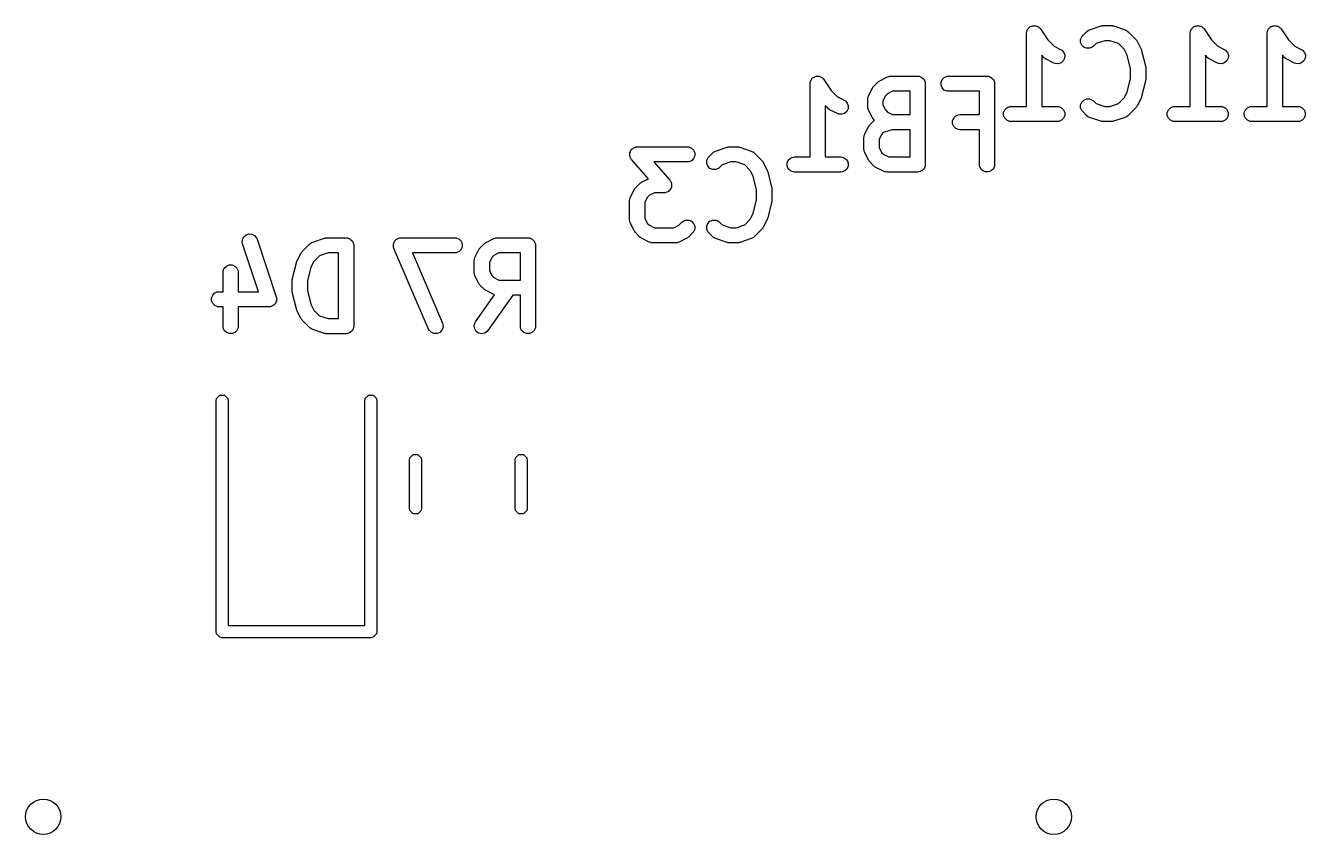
# Model space of a CAD drawing. Extents: x 5.35 to 6.5, y -4.55 to -3.35.
# Drawn here: x 5.4299 to 5.9285, y -4.5469 to -4.2318 of the extents above; entities that cross this region are included whole.
import ezdxf

# ---------------------------------------------------------------- set-up
doc = ezdxf.new("R2010")
doc.units = 0
doc.header["$MEASUREMENT"] = 0
doc.layers.add('BLACK', color=7, linetype='CONTINUOUS')

msp = doc.modelspace()

# ---------------------------------------------------------------- linework, layer by layer
at = {"layer": 'BLACK', "linetype": 'CONTINUOUS'}
for p, q in [((5.82027, -4.23336), (5.82038, -4.2331)), ((5.82038, -4.2331), (5.82059, -4.23289)), ((5.82059, -4.23289), (5.82075, -4.23265)), ((5.82075, -4.23265), (5.82099, -4.23249)), ((5.82099, -4.23249), (5.82119, -4.23228)), ((5.82119, -4.23228), (5.82146, -4.23217)), ((5.82146, -4.23217), (5.82171, -4.23201)), ((5.82171, -4.23201), (5.82199, -4.23195)), ((5.82199, -4.23195), (5.82226, -4.23184)), ((5.82226, -4.23184), (5.82255, -4.23184)), ((5.82255, -4.23184), (5.82284, -4.23178)), ((5.82284, -4.23178), (5.82312, -4.23184)), ((5.82312, -4.23184), (5.82341, -4.23184)), ((5.82341, -4.23184), (5.82368, -4.23195)), ((5.82368, -4.23195), (5.82397, -4.23201)), ((5.82397, -4.23201), (5.82421, -4.23217)), ((5.82421, -4.23217), (5.82448, -4.23228)), ((5.82448, -4.23228), (5.82468, -4.23249)), ((5.82468, -4.23249), (5.82492, -4.23265)), ((5.82492, -4.23265), (5.82529, -4.23309)), ((5.82529, -4.23309), (5.82529, -4.2331)), ((5.82529, -4.2331), (5.82529, -4.2331)), ((5.82529, -4.2331), (5.82529, -4.2331)), ((5.82529, -4.2331), (5.82813, -4.23735)), ((5.8444, -4.23343), (5.8489, -4.23193)), ((5.8489, -4.23193), (5.84918, -4.23187)), ((5.84918, -4.23187), (5.84926, -4.23184)), ((5.84926, -4.23184), (5.84936, -4.23183)), ((5.84936, -4.23183), (5.84946, -4.23181)), ((5.84946, -4.23181), (5.84954, -4.23181)), ((5.84954, -4.23181), (5.84983, -4.23178)), ((5.84983, -4.23178), (5.85283, -4.23178)), ((5.85283, -4.23178), (5.85312, -4.23181)), ((5.85312, -4.23181), (5.8532, -4.23181)), ((5.8532, -4.23181), (5.8533, -4.23183)), ((5.8533, -4.23183), (5.85341, -4.23184)), ((5.85341, -4.23184), (5.85348, -4.23187)), ((5.85348, -4.23187), (5.85376, -4.23193)), ((5.85376, -4.23193), (5.85826, -4.23343)), ((5.88401, -4.23336), (5.88412, -4.2331)), ((5.88412, -4.2331), (5.88433, -4.23289)), ((5.88433, -4.23289), (5.88449, -4.23265)), ((5.88449, -4.23265), (5.88473, -4.23249)), ((5.88473, -4.23249), (5.88494, -4.23228)), ((5.88494, -4.23228), (5.88521, -4.23217)), ((5.88521, -4.23217), (5.88545, -4.23201)), ((5.88545, -4.23201), (5.88573, -4.23195)), ((5.88573, -4.23195), (5.886, -4.23184)), ((5.886, -4.23184), (5.88629, -4.23184)), ((5.88629, -4.23184), (5.88658, -4.23178)), ((5.88658, -4.23178), (5.88686, -4.23184)), ((5.88686, -4.23184), (5.88715, -4.23184)), ((5.88715, -4.23184), (5.88742, -4.23195)), ((5.88742, -4.23195), (5.88771, -4.23201)), ((5.88771, -4.23201), (5.88795, -4.23217)), ((5.88795, -4.23217), (5.88822, -4.23228)), ((5.88822, -4.23228), (5.88842, -4.23249)), ((5.88842, -4.23249), (5.88867, -4.23265)), ((5.88867, -4.23265), (5.88903, -4.23309)), ((5.88903, -4.23309), (5.88903, -4.2331)), ((5.88903, -4.2331), (5.88903, -4.2331)), ((5.88903, -4.2331), (5.88903, -4.2331)), ((5.88903, -4.2331), (5.89187, -4.23735)), ((5.91401, -4.23336), (5.91412, -4.2331)), ((5.91412, -4.2331), (5.91432, -4.23289)), ((5.91432, -4.23289), (5.91449, -4.23265)), ((5.91449, -4.23265), (5.91473, -4.23249)), ((5.91473, -4.23249), (5.91493, -4.23228)), ((5.91493, -4.23228), (5.9152, -4.23217)), ((5.9152, -4.23217), (5.91545, -4.23201)), ((5.91545, -4.23201), (5.91573, -4.23195)), ((5.91573, -4.23195), (5.916, -4.23184)), ((5.916, -4.23184), (5.91629, -4.23184)), ((5.91629, -4.23184), (5.91658, -4.23178)), ((5.91658, -4.23178), (5.91686, -4.23184)), ((5.91686, -4.23184), (5.91715, -4.23184)), ((5.91715, -4.23184), (5.91742, -4.23195)), ((5.91742, -4.23195), (5.91771, -4.23201)), ((5.91771, -4.23201), (5.91795, -4.23217)), ((5.91795, -4.23217), (5.91821, -4.23228)), ((5.91821, -4.23228), (5.91842, -4.23249)), ((5.91842, -4.23249), (5.91866, -4.23265)), ((5.91866, -4.23265), (5.91903, -4.23309)), ((5.91903, -4.23309), (5.91903, -4.2331)), ((5.91903, -4.2331), (5.91903, -4.2331)), ((5.91903, -4.2331), (5.91903, -4.2331)), ((5.91903, -4.2331), (5.92187, -4.23735)), ((5.81988, -4.23473), (5.81994, -4.23416)), ((5.81988, -4.23474), (5.81988, -4.23473)), ((5.81988, -4.23473), (5.81988, -4.23473)), ((5.81988, -4.23473), (5.81988, -4.23473)), ((5.81988, -4.26328), (5.81988, -4.23474)), ((5.81994, -4.23416), (5.82005, -4.23389)), ((5.82005, -4.23389), (5.82011, -4.2336)), ((5.82011, -4.2336), (5.82027, -4.23336)), ((5.82813, -4.23735), (5.83058, -4.23981)), ((5.84094, -4.23716), (5.84138, -4.2361)), ((5.84094, -4.23831), (5.84094, -4.23716)), ((5.84138, -4.2361), (5.84174, -4.23565)), ((5.84174, -4.23565), (5.84324, -4.23415)), ((5.84324, -4.23415), (5.84369, -4.23378)), ((5.84369, -4.23378), (5.84379, -4.23374)), ((5.84379, -4.23374), (5.84387, -4.23367)), ((5.84387, -4.23367), (5.8444, -4.23343)), ((5.85031, -4.23769), (5.84693, -4.23882)), ((5.85235, -4.23769), (5.85031, -4.23769)), ((5.85574, -4.23882), (5.85235, -4.23769)), ((5.85826, -4.23343), (5.85879, -4.23367)), ((5.85879, -4.23367), (5.85887, -4.23374)), ((5.85887, -4.23374), (5.85897, -4.23378)), ((5.85897, -4.23378), (5.85942, -4.23415)), ((5.85942, -4.23415), (5.86242, -4.23715)), ((5.86242, -4.23715), (5.8626, -4.23737)), ((5.8626, -4.23737), (5.86266, -4.23743)), ((5.86266, -4.23743), (5.86272, -4.23751)), ((5.86272, -4.23751), (5.86279, -4.23759)), ((5.86279, -4.23759), (5.86281, -4.23767)), ((5.86281, -4.23767), (5.86297, -4.23791)), ((5.86297, -4.23791), (5.86447, -4.24091)), ((5.88362, -4.23473), (5.88368, -4.23416)), ((5.88362, -4.23474), (5.88362, -4.23473)), ((5.88362, -4.23473), (5.88362, -4.23473)), ((5.88362, -4.23473), (5.88362, -4.23473)), ((5.88362, -4.26328), (5.88362, -4.23474)), ((5.88368, -4.23416), (5.88379, -4.23389)), ((5.88379, -4.23389), (5.88385, -4.2336)), ((5.88385, -4.2336), (5.88401, -4.23336)), ((5.89187, -4.23735), (5.89433, -4.23981)), ((5.91362, -4.23473), (5.91368, -4.23416)), ((5.91362, -4.23474), (5.91362, -4.23473)), ((5.91362, -4.23473), (5.91362, -4.23473)), ((5.91362, -4.23473), (5.91362, -4.23473)), ((5.91362, -4.26328), (5.91362, -4.23474)), ((5.91368, -4.23416), (5.91379, -4.23389)), ((5.91379, -4.23389), (5.91385, -4.2336)), ((5.91385, -4.2336), (5.91401, -4.23336)), ((5.92187, -4.23735), (5.92432, -4.23981)), ((5.83058, -4.23981), (5.83315, -4.24109)), ((5.83315, -4.24109), (5.83364, -4.2414)), ((5.83364, -4.2414), (5.8344, -4.24227)), ((5.8344, -4.24227), (5.83476, -4.24337)), ((5.84138, -4.23938), (5.84094, -4.23831)), ((5.84219, -4.24019), (5.84138, -4.23938)), ((5.84326, -4.24063), (5.84219, -4.24019)), ((5.84441, -4.24063), (5.84326, -4.24063)), ((5.84547, -4.24019), (5.84441, -4.24063)), ((5.84592, -4.23982), (5.84547, -4.24019)), ((5.84693, -4.23882), (5.84592, -4.23982)), ((5.8579, -4.24098), (5.85574, -4.23882)), ((5.85904, -4.24327), (5.8579, -4.24098)), ((5.86447, -4.24091), (5.86449, -4.24096)), ((5.86449, -4.24096), (5.8645, -4.24097)), ((5.8645, -4.24097), (5.86459, -4.24122)), ((5.86459, -4.24122), (5.86468, -4.24146)), ((5.86468, -4.24146), (5.86468, -4.24148)), ((5.86468, -4.24148), (5.86469, -4.24152)), ((5.86469, -4.24152), (5.86619, -4.24752)), ((5.89433, -4.23981), (5.8969, -4.24109)), ((5.8969, -4.24109), (5.89739, -4.2414)), ((5.89739, -4.2414), (5.89814, -4.24227)), ((5.89814, -4.24227), (5.89851, -4.24337)), ((5.92432, -4.23981), (5.92689, -4.24109)), ((5.92689, -4.24109), (5.92738, -4.2414)), ((5.92738, -4.2414), (5.92814, -4.24227)), ((5.92814, -4.24227), (5.9285, -4.24337)), ((5.82675, -4.24432), (5.82579, -4.24336)), ((5.82579, -4.24336), (5.82579, -4.26328)), ((5.82697, -4.24451), (5.82675, -4.24432)), ((5.82702, -4.24457), (5.82697, -4.24451)), ((5.82711, -4.24462), (5.82702, -4.24457)), ((5.82719, -4.24469), (5.82711, -4.24462)), ((5.82727, -4.24472), (5.82719, -4.24469)), ((5.82751, -4.24488), (5.82727, -4.24472)), ((5.83051, -4.24638), (5.82751, -4.24488)), ((5.83105, -4.24658), (5.83051, -4.24638)), ((5.8322, -4.24666), (5.83105, -4.24658)), ((5.8333, -4.2463), (5.8322, -4.24666)), ((5.83417, -4.24555), (5.8333, -4.2463)), ((5.83468, -4.24451), (5.83417, -4.24555)), ((5.83476, -4.24337), (5.83468, -4.24451)), ((5.86038, -4.2486), (5.85904, -4.24327)), ((5.86619, -4.24752), (5.86621, -4.24762)), ((5.86621, -4.24762), (5.86623, -4.24766)), ((5.86623, -4.24766), (5.86625, -4.24788)), ((5.86625, -4.24788), (5.86628, -4.24809)), ((5.86628, -4.24809), (5.86627, -4.24813)), ((5.86627, -4.24813), (5.86628, -4.24823)), ((5.86628, -4.24823), (5.86628, -4.25273)), ((5.89049, -4.24432), (5.88953, -4.24336)), ((5.88953, -4.24336), (5.88953, -4.26328)), ((5.89071, -4.24451), (5.89049, -4.24432)), ((5.89077, -4.24457), (5.89071, -4.24451)), ((5.89085, -4.24462), (5.89077, -4.24457)), ((5.89094, -4.24469), (5.89085, -4.24462)), ((5.89101, -4.24472), (5.89094, -4.24469)), ((5.89126, -4.24488), (5.89101, -4.24472)), ((5.89426, -4.24638), (5.89126, -4.24488)), ((5.8948, -4.24658), (5.89426, -4.24638)), ((5.89594, -4.24666), (5.8948, -4.24658)), ((5.89704, -4.2463), (5.89594, -4.24666)), ((5.89791, -4.24555), (5.89704, -4.2463)), ((5.89842, -4.24451), (5.89791, -4.24555)), ((5.89851, -4.24337), (5.89842, -4.24451)), ((5.92048, -4.24432), (5.91953, -4.24336)), ((5.91953, -4.24336), (5.91953, -4.26328)), ((5.92071, -4.24451), (5.92048, -4.24432)), ((5.92076, -4.24457), (5.92071, -4.24451)), ((5.92085, -4.24462), (5.92076, -4.24457)), ((5.92093, -4.24469), (5.92085, -4.24462)), ((5.921, -4.24472), (5.92093, -4.24469)), ((5.92125, -4.24488), (5.921, -4.24472)), ((5.92425, -4.24638), (5.92125, -4.24488)), ((5.92479, -4.24658), (5.92425, -4.24638)), ((5.92594, -4.24666), (5.92479, -4.24658)), ((5.92703, -4.2463), (5.92594, -4.24666)), ((5.9279, -4.24555), (5.92703, -4.2463)), ((5.92842, -4.24451), (5.9279, -4.24555)), ((5.9285, -4.24337), (5.92842, -4.24451)), ((5.73574, -4.25329), (5.7359, -4.25305)), ((5.7359, -4.25305), (5.73602, -4.25278)), ((5.73602, -4.25278), (5.73622, -4.25257)), ((5.73622, -4.25257), (5.73638, -4.25233)), ((5.73638, -4.25233), (5.73663, -4.25217)), ((5.73663, -4.25217), (5.73683, -4.25197)), ((5.73683, -4.25197), (5.7371, -4.25185)), ((5.7371, -4.25185), (5.73734, -4.25169)), ((5.73734, -4.25169), (5.73763, -4.25164)), ((5.73763, -4.25164), (5.73789, -4.25153)), ((5.73789, -4.25153), (5.73819, -4.25153)), ((5.73819, -4.25153), (5.73847, -4.25147)), ((5.73847, -4.25147), (5.73876, -4.25153)), ((5.73876, -4.25153), (5.73905, -4.25153)), ((5.73905, -4.25153), (5.73932, -4.25164)), ((5.73932, -4.25164), (5.7396, -4.25169)), ((5.7396, -4.25169), (5.73984, -4.25186)), ((5.73984, -4.25186), (5.74011, -4.25197)), ((5.74011, -4.25197), (5.74032, -4.25217)), ((5.74032, -4.25217), (5.74056, -4.25234)), ((5.74056, -4.25234), (5.74092, -4.25278)), ((5.74092, -4.25278), (5.74093, -4.25278)), ((5.74093, -4.25278), (5.74093, -4.25278)), ((5.74093, -4.25278), (5.74093, -4.25278)), ((5.74093, -4.25278), (5.74376, -4.25704)), ((5.76265, -4.25328), (5.76565, -4.25178)), ((5.76565, -4.25178), (5.76619, -4.25157)), ((5.76619, -4.25157), (5.76629, -4.25157)), ((5.76629, -4.25157), (5.76639, -4.25153)), ((5.76639, -4.25153), (5.76697, -4.25147)), ((5.76697, -4.25147), (5.77747, -4.25147)), ((5.77747, -4.25147), (5.77804, -4.25153)), ((5.77804, -4.25153), (5.77911, -4.25197)), ((5.77911, -4.25197), (5.77992, -4.25278)), ((5.77992, -4.25278), (5.78036, -4.25385)), ((5.78657, -4.25385), (5.78701, -4.25278)), ((5.78701, -4.25278), (5.78782, -4.25197)), ((5.78782, -4.25197), (5.78889, -4.25153)), ((5.78889, -4.25153), (5.78946, -4.25147)), ((5.78946, -4.25147), (5.80446, -4.25147)), ((5.80446, -4.25147), (5.80504, -4.25153)), ((5.80504, -4.25153), (5.8061, -4.25197)), ((5.8061, -4.25197), (5.80692, -4.25278)), ((5.80692, -4.25278), (5.80736, -4.25385)), ((5.85904, -4.2577), (5.86038, -4.25237)), ((5.86038, -4.25237), (5.86038, -4.2486)), ((5.86625, -4.25309), (5.86623, -4.25331)), ((5.86628, -4.25288), (5.86625, -4.25309)), ((5.86628, -4.25273), (5.86627, -4.25283)), ((5.86627, -4.25283), (5.86628, -4.25288)), ((5.73552, -4.25441), (5.73557, -4.25385)), ((5.73552, -4.25442), (5.73552, -4.25441)), ((5.73552, -4.28296), (5.73552, -4.25442)), ((5.73552, -4.25442), (5.73552, -4.25442)), ((5.73552, -4.25442), (5.73552, -4.25442)), ((5.73557, -4.25385), (5.73569, -4.25357)), ((5.73569, -4.25357), (5.73574, -4.25329)), ((5.74376, -4.25704), (5.74622, -4.25949)), ((5.75833, -4.2591), (5.75983, -4.2561)), ((5.75983, -4.2561), (5.75998, -4.25585)), ((5.75998, -4.25585), (5.76001, -4.25578)), ((5.76001, -4.25578), (5.76008, -4.2557)), ((5.76008, -4.2557), (5.76013, -4.25561)), ((5.76013, -4.25561), (5.76019, -4.25556)), ((5.76019, -4.25556), (5.76038, -4.25533)), ((5.76038, -4.25533), (5.76188, -4.25383)), ((5.76188, -4.25383), (5.76211, -4.25365)), ((5.76211, -4.25365), (5.76216, -4.25359)), ((5.76216, -4.25359), (5.76225, -4.25353)), ((5.76225, -4.25353), (5.76233, -4.25347)), ((5.76233, -4.25347), (5.7624, -4.25344)), ((5.7624, -4.25344), (5.76265, -4.25328)), ((5.76766, -4.25737), (5.76572, -4.25835)), ((5.77451, -4.25737), (5.76766, -4.25737)), ((5.77451, -4.26647), (5.77451, -4.25737)), ((5.78036, -4.25385), (5.78042, -4.25442)), ((5.78042, -4.25442), (5.78042, -4.28592)), ((5.78657, -4.255), (5.78657, -4.25385)), ((5.78701, -4.25606), (5.78657, -4.255)), ((5.78782, -4.25688), (5.78701, -4.25606)), ((5.78889, -4.25732), (5.78782, -4.25688)), ((5.78946, -4.25737), (5.78889, -4.25732)), ((5.80151, -4.25737), (5.78946, -4.25737)), ((5.80151, -4.26647), (5.80151, -4.25737)), ((5.80736, -4.25385), (5.80741, -4.25442)), ((5.80741, -4.25442), (5.80741, -4.28592)), ((5.8579, -4.25998), (5.85904, -4.2577)), ((5.86619, -4.25345), (5.86469, -4.25945)), ((5.86621, -4.25335), (5.86619, -4.25345)), ((5.86623, -4.25331), (5.86621, -4.25335)), ((5.74238, -4.26401), (5.74142, -4.26305)), ((5.74142, -4.26305), (5.74142, -4.28296)), ((5.74622, -4.25949), (5.74879, -4.26078)), ((5.74879, -4.26078), (5.74928, -4.26109)), ((5.74928, -4.26109), (5.75003, -4.26196)), ((5.75003, -4.26196), (5.7504, -4.26305)), ((5.7504, -4.26305), (5.75032, -4.2642)), ((5.75801, -4.26042), (5.75807, -4.25984)), ((5.75801, -4.26342), (5.75801, -4.26042)), ((5.75807, -4.25984), (5.75811, -4.25975)), ((5.75811, -4.25975), (5.75812, -4.25964)), ((5.75812, -4.25964), (5.75833, -4.2591)), ((5.76489, -4.25917), (5.76392, -4.26112)), ((5.76392, -4.26112), (5.76392, -4.26272)), ((5.76392, -4.26272), (5.76489, -4.26467)), ((5.76572, -4.25835), (5.76489, -4.25917)), ((5.84094, -4.26266), (5.84138, -4.26159)), ((5.84094, -4.26381), (5.84094, -4.26266)), ((5.84138, -4.26159), (5.84219, -4.26078)), ((5.84219, -4.26078), (5.84326, -4.26034)), ((5.84326, -4.26034), (5.84441, -4.26034)), ((5.84441, -4.26034), (5.84547, -4.26078)), ((5.84547, -4.26078), (5.84592, -4.26114)), ((5.84592, -4.26114), (5.84693, -4.26215)), ((5.84693, -4.26215), (5.85031, -4.26328)), ((5.85235, -4.26328), (5.85574, -4.26215)), ((5.85574, -4.26215), (5.8579, -4.25998)), ((5.86297, -4.26305), (5.86281, -4.2633)), ((5.86447, -4.26005), (5.86297, -4.26305)), ((5.86449, -4.26001), (5.86447, -4.26005)), ((5.8645, -4.25999), (5.86449, -4.26001)), ((5.86459, -4.25975), (5.8645, -4.25999)), ((5.86468, -4.25951), (5.86459, -4.25975)), ((5.86469, -4.25945), (5.86468, -4.25949)), ((5.86468, -4.25949), (5.86468, -4.25951)), ((5.74261, -4.26419), (5.74238, -4.26401)), ((5.74266, -4.26425), (5.74261, -4.26419)), ((5.74275, -4.26431), (5.74266, -4.26425)), ((5.74283, -4.26438), (5.74275, -4.26431)), ((5.7429, -4.26441), (5.74283, -4.26438)), ((5.74315, -4.26456), (5.7429, -4.26441)), ((5.74615, -4.26606), (5.74315, -4.26456)), ((5.74669, -4.26627), (5.74615, -4.26606)), ((5.74784, -4.26635), (5.74669, -4.26627)), ((5.74893, -4.26599), (5.74784, -4.26635)), ((5.7498, -4.26523), (5.74893, -4.26599)), ((5.75032, -4.2642), (5.7498, -4.26523)), ((5.75807, -4.264), (5.75801, -4.26342)), ((5.75811, -4.26409), (5.75807, -4.264)), ((5.75812, -4.2642), (5.75811, -4.26409)), ((5.75833, -4.26474), (5.75812, -4.2642)), ((5.75983, -4.26774), (5.75833, -4.26474)), ((5.75998, -4.26799), (5.75983, -4.26774)), ((5.76001, -4.26806), (5.75998, -4.26799)), ((5.76008, -4.26814), (5.76001, -4.26806)), ((5.76013, -4.26823), (5.76008, -4.26814)), ((5.76489, -4.26467), (5.76572, -4.26549)), ((5.76572, -4.26549), (5.76766, -4.26647)), ((5.76766, -4.26647), (5.77451, -4.26647)), ((5.79107, -4.26884), (5.79151, -4.26778)), ((5.79151, -4.26778), (5.79232, -4.26696)), ((5.79232, -4.26696), (5.79339, -4.26652)), ((5.79339, -4.26652), (5.79396, -4.26647)), ((5.79396, -4.26647), (5.80151, -4.26647)), ((5.81094, -4.26566), (5.81138, -4.26459)), ((5.81094, -4.26681), (5.81094, -4.26566)), ((5.81138, -4.26787), (5.81094, -4.26681)), ((5.81138, -4.26459), (5.8122, -4.26378)), ((5.8122, -4.26869), (5.81138, -4.26787)), ((5.8122, -4.26378), (5.81326, -4.26334)), ((5.81326, -4.26334), (5.81384, -4.26328)), ((5.81384, -4.26328), (5.81988, -4.26328)), ((5.82579, -4.26328), (5.83183, -4.26328)), ((5.83183, -4.26328), (5.83241, -4.26334)), ((5.83241, -4.26334), (5.83347, -4.26378)), ((5.83347, -4.26378), (5.83429, -4.26459)), ((5.83429, -4.26787), (5.83347, -4.26869)), ((5.83429, -4.26459), (5.83473, -4.26566)), ((5.83473, -4.26681), (5.83429, -4.26787)), ((5.83473, -4.26566), (5.83473, -4.26681)), ((5.84138, -4.26487), (5.84094, -4.26381)), ((5.84174, -4.26532), (5.84138, -4.26487)), ((5.84324, -4.26682), (5.84174, -4.26532)), ((5.84369, -4.26719), (5.84324, -4.26682)), ((5.84379, -4.26723), (5.84369, -4.26719)), ((5.84387, -4.2673), (5.84379, -4.26723)), ((5.8444, -4.26753), (5.84387, -4.2673)), ((5.8489, -4.26903), (5.8444, -4.26753)), ((5.85031, -4.26328), (5.85235, -4.26328)), ((5.85826, -4.26753), (5.85376, -4.26903)), ((5.85879, -4.2673), (5.85826, -4.26753)), ((5.85887, -4.26723), (5.85879, -4.2673)), ((5.85897, -4.26719), (5.85887, -4.26723)), ((5.85942, -4.26682), (5.85897, -4.26719)), ((5.86242, -4.26382), (5.85942, -4.26682)), ((5.8626, -4.26359), (5.86242, -4.26382)), ((5.86266, -4.26354), (5.8626, -4.26359)), ((5.86272, -4.26345), (5.86266, -4.26354)), ((5.86279, -4.26337), (5.86272, -4.26345)), ((5.86281, -4.2633), (5.86279, -4.26337)), ((5.87468, -4.26566), (5.87512, -4.26459)), ((5.87468, -4.26681), (5.87468, -4.26566)), ((5.87512, -4.26787), (5.87468, -4.26681)), ((5.87512, -4.26459), (5.87594, -4.26378)), ((5.87594, -4.26869), (5.87512, -4.26787)), ((5.87594, -4.26378), (5.877, -4.26334)), ((5.877, -4.26334), (5.87758, -4.26328)), ((5.87758, -4.26328), (5.88362, -4.26328)), ((5.88953, -4.26328), (5.89558, -4.26328)), ((5.89558, -4.26328), (5.89615, -4.26334)), ((5.89615, -4.26334), (5.89722, -4.26378)), ((5.89722, -4.26378), (5.89803, -4.26459)), ((5.89803, -4.26787), (5.89722, -4.26869)), ((5.89803, -4.26459), (5.89847, -4.26566)), ((5.89847, -4.26681), (5.89803, -4.26787)), ((5.89847, -4.26566), (5.89847, -4.26681)), ((5.90468, -4.26566), (5.90512, -4.26459)), ((5.90468, -4.26681), (5.90468, -4.26566)), ((5.90512, -4.26787), (5.90468, -4.26681)), ((5.90512, -4.26459), (5.90593, -4.26378)), ((5.90593, -4.26869), (5.90512, -4.26787)), ((5.90593, -4.26378), (5.907, -4.26334)), ((5.907, -4.26334), (5.90757, -4.26328)), ((5.90757, -4.26328), (5.91362, -4.26328)), ((5.91953, -4.26328), (5.92557, -4.26328)), ((5.92557, -4.26328), (5.92615, -4.26334)), ((5.92615, -4.26334), (5.92721, -4.26378)), ((5.92721, -4.26378), (5.92803, -4.26459)), ((5.92803, -4.26787), (5.92721, -4.26869)), ((5.92803, -4.26459), (5.92847, -4.26566)), ((5.92847, -4.26681), (5.92803, -4.26787)), ((5.92847, -4.26566), (5.92847, -4.26681)), ((5.75683, -4.2741), (5.75833, -4.2711)), ((5.75833, -4.2711), (5.75848, -4.27085)), ((5.75848, -4.27085), (5.75851, -4.27078)), ((5.75851, -4.27078), (5.75858, -4.2707)), ((5.75858, -4.2707), (5.75863, -4.27061)), ((5.75863, -4.27061), (5.75869, -4.27056)), ((5.75869, -4.27056), (5.75888, -4.27033)), ((5.75888, -4.27033), (5.76038, -4.26883)), ((5.76019, -4.26828), (5.76013, -4.26823)), ((5.76038, -4.26851), (5.76019, -4.26828)), ((5.76056, -4.26869), (5.76038, -4.26851)), ((5.76038, -4.26883), (5.76056, -4.26869)), ((5.76745, -4.27237), (5.76406, -4.2735)), ((5.77451, -4.27237), (5.76745, -4.27237)), ((5.77451, -4.28296), (5.77451, -4.27237)), ((5.79107, -4.27), (5.79107, -4.26884)), ((5.79151, -4.27106), (5.79107, -4.27)), ((5.79232, -4.27187), (5.79151, -4.27106)), ((5.79339, -4.27232), (5.79232, -4.27187)), ((5.79396, -4.27237), (5.79339, -4.27232)), ((5.80151, -4.27237), (5.79396, -4.27237)), ((5.80151, -4.28592), (5.80151, -4.27237)), ((5.81326, -4.26913), (5.8122, -4.26869)), ((5.81384, -4.26918), (5.81326, -4.26913)), ((5.83183, -4.26918), (5.81384, -4.26918)), ((5.83241, -4.26913), (5.83183, -4.26918)), ((5.83347, -4.26869), (5.83241, -4.26913)), ((5.84918, -4.2691), (5.8489, -4.26903)), ((5.84926, -4.26913), (5.84918, -4.2691)), ((5.84936, -4.26914), (5.84926, -4.26913)), ((5.84946, -4.26916), (5.84936, -4.26914)), ((5.84954, -4.26916), (5.84946, -4.26916)), ((5.84983, -4.26918), (5.84954, -4.26916)), ((5.85283, -4.26918), (5.84983, -4.26918)), ((5.85312, -4.26916), (5.85283, -4.26918)), ((5.8532, -4.26916), (5.85312, -4.26916)), ((5.8533, -4.26914), (5.8532, -4.26916)), ((5.85341, -4.26913), (5.8533, -4.26914)), ((5.85348, -4.2691), (5.85341, -4.26913)), ((5.85376, -4.26903), (5.85348, -4.2691)), ((5.877, -4.26913), (5.87594, -4.26869)), ((5.87758, -4.26918), (5.877, -4.26913)), ((5.89558, -4.26918), (5.87758, -4.26918)), ((5.89615, -4.26913), (5.89558, -4.26918)), ((5.89722, -4.26869), (5.89615, -4.26913)), ((5.907, -4.26913), (5.90593, -4.26869)), ((5.90757, -4.26918), (5.907, -4.26913)), ((5.92557, -4.26918), (5.90757, -4.26918)), ((5.92615, -4.26913), (5.92557, -4.26918)), ((5.92721, -4.26869), (5.92615, -4.26913)), ((5.75651, -4.27542), (5.75657, -4.27484)), ((5.75651, -4.27992), (5.75651, -4.27542)), ((5.75657, -4.27484), (5.75661, -4.27474)), ((5.75661, -4.27474), (5.75662, -4.27464)), ((5.75662, -4.27464), (5.75683, -4.2741)), ((5.76339, -4.27417), (5.76242, -4.27612)), ((5.76242, -4.27612), (5.76242, -4.27922)), ((5.76406, -4.2735), (5.76339, -4.27417)), ((5.66524, -4.28236), (5.66527, -4.28188)), ((5.66527, -4.28246), (5.66524, -4.28236)), ((5.66527, -4.2814), (5.66531, -4.28131)), ((5.66527, -4.28188), (5.66527, -4.2814)), ((5.66527, -4.28256), (5.66527, -4.28246)), ((5.66545, -4.283), (5.66527, -4.28256)), ((5.66531, -4.28131), (5.66532, -4.28121)), ((5.66532, -4.28121), (5.66553, -4.28078)), ((5.66561, -4.28345), (5.66545, -4.283)), ((5.66553, -4.28078), (5.66571, -4.28034)), ((5.66571, -4.28034), (5.66578, -4.28027)), ((5.66578, -4.28027), (5.66583, -4.28018)), ((5.66583, -4.28018), (5.66619, -4.27986)), ((5.66619, -4.27986), (5.66653, -4.27952)), ((5.66653, -4.27952), (5.66662, -4.27949)), ((5.66662, -4.27949), (5.66669, -4.27942)), ((5.66669, -4.27942), (5.66715, -4.27927)), ((5.66715, -4.27927), (5.66759, -4.27908)), ((5.66759, -4.27908), (5.66773, -4.27907)), ((5.66773, -4.27907), (5.66778, -4.27905)), ((5.66778, -4.27905), (5.66786, -4.27906)), ((5.66786, -4.27906), (5.66817, -4.27903)), ((5.66817, -4.27903), (5.68766, -4.27903)), ((5.68766, -4.27903), (5.68824, -4.27908)), ((5.68824, -4.27908), (5.6893, -4.27952)), ((5.6893, -4.27952), (5.69012, -4.28034)), ((5.69012, -4.28034), (5.69056, -4.2814)), ((5.69056, -4.28256), (5.69012, -4.28362)), ((5.69056, -4.2814), (5.69056, -4.28256)), ((5.69571, -4.28334), (5.69607, -4.28289)), ((5.69607, -4.28289), (5.69757, -4.28139)), ((5.69757, -4.28139), (5.69802, -4.28102)), ((5.69802, -4.28102), (5.69812, -4.28098)), ((5.69812, -4.28098), (5.6982, -4.28091)), ((5.6982, -4.28091), (5.69873, -4.28068)), ((5.69873, -4.28068), (5.70323, -4.27918)), ((5.70323, -4.27918), (5.70351, -4.27911)), ((5.70351, -4.27911), (5.70359, -4.27908)), ((5.70359, -4.27908), (5.70369, -4.27907)), ((5.70369, -4.27907), (5.70379, -4.27905)), ((5.70379, -4.27905), (5.70387, -4.27906)), ((5.70387, -4.27906), (5.70416, -4.27903)), ((5.70416, -4.27903), (5.70716, -4.27903)), ((5.70716, -4.27903), (5.70745, -4.27906)), ((5.70745, -4.27906), (5.70753, -4.27905)), ((5.70753, -4.27905), (5.70763, -4.27907)), ((5.70763, -4.27907), (5.70774, -4.27908)), ((5.70774, -4.27908), (5.70781, -4.27911)), ((5.70781, -4.27911), (5.7081, -4.27918)), ((5.7081, -4.27918), (5.71259, -4.28068)), ((5.71259, -4.28068), (5.71312, -4.28091)), ((5.71312, -4.28091), (5.7132, -4.28098)), ((5.7132, -4.28098), (5.7133, -4.28102)), ((5.7133, -4.28102), (5.71375, -4.28139)), ((5.71375, -4.28139), (5.71675, -4.28439)), ((5.72783, -4.28346), (5.7289, -4.28302)), ((5.7289, -4.28302), (5.72947, -4.28296)), ((5.72947, -4.28296), (5.73552, -4.28296)), ((5.74142, -4.28296), (5.74747, -4.28296)), ((5.74747, -4.28296), (5.74805, -4.28302)), ((5.74805, -4.28302), (5.74911, -4.28346)), ((5.75657, -4.28049), (5.75651, -4.27992)), ((5.75661, -4.28059), (5.75657, -4.28049)), ((5.75662, -4.2807), (5.75661, -4.28059)), ((5.75683, -4.28124), (5.75662, -4.2807)), ((5.75833, -4.28424), (5.75683, -4.28124)), ((5.76242, -4.27922), (5.76339, -4.28117)), ((5.76339, -4.28117), (5.76422, -4.28199)), ((5.76422, -4.28199), (5.76616, -4.28296)), ((5.76616, -4.28296), (5.77451, -4.28296)), ((5.66569, -4.28357), (5.66561, -4.28345)), ((5.66571, -4.28362), (5.66569, -4.28357)), ((5.66577, -4.28368), (5.66571, -4.28362)), ((5.66594, -4.28392), (5.66577, -4.28368)), ((5.67256, -4.29148), (5.66594, -4.28392)), ((5.68766, -4.28493), (5.67467, -4.28493)), ((5.67467, -4.28493), (5.68089, -4.29203)), ((5.68824, -4.28488), (5.68766, -4.28493)), ((5.6893, -4.28444), (5.68824, -4.28488)), ((5.69012, -4.28362), (5.6893, -4.28444)), ((5.69527, -4.2844), (5.69571, -4.28334)), ((5.69527, -4.28556), (5.69527, -4.2844)), ((5.69571, -4.28662), (5.69527, -4.28556)), ((5.69652, -4.28743), (5.69571, -4.28662)), ((5.69759, -4.28788), (5.69652, -4.28743)), ((5.69874, -4.28788), (5.69759, -4.28788)), ((5.6998, -4.28743), (5.69874, -4.28788)), ((5.70025, -4.28707), (5.6998, -4.28743)), ((5.70126, -4.28606), (5.70025, -4.28707)), ((5.70464, -4.28493), (5.70126, -4.28606)), ((5.70668, -4.28493), (5.70464, -4.28493)), ((5.71007, -4.28606), (5.70668, -4.28493)), ((5.71223, -4.28823), (5.71007, -4.28606)), ((5.71675, -4.28439), (5.71693, -4.28462)), ((5.71693, -4.28462), (5.71699, -4.28467)), ((5.71699, -4.28467), (5.71705, -4.28476)), ((5.71705, -4.28476), (5.71712, -4.28484)), ((5.71712, -4.28484), (5.71715, -4.28491)), ((5.71715, -4.28491), (5.7173, -4.28516)), ((5.7173, -4.28516), (5.7188, -4.28816)), ((5.72658, -4.28534), (5.72702, -4.28428)), ((5.72658, -4.28649), (5.72658, -4.28534)), ((5.72702, -4.28756), (5.72658, -4.28649)), ((5.72702, -4.28428), (5.72783, -4.28346)), ((5.72783, -4.28837), (5.72702, -4.28756)), ((5.74911, -4.28346), (5.74992, -4.28428)), ((5.74992, -4.28756), (5.74911, -4.28837)), ((5.74992, -4.28428), (5.75037, -4.28534)), ((5.75037, -4.28649), (5.74992, -4.28756)), ((5.75037, -4.28534), (5.75037, -4.28649)), ((5.75848, -4.28449), (5.75833, -4.28424)), ((5.75851, -4.28456), (5.75848, -4.28449)), ((5.75858, -4.28464), (5.75851, -4.28456)), ((5.75863, -4.28473), (5.75858, -4.28464)), ((5.75869, -4.28478), (5.75863, -4.28473)), ((5.75888, -4.28501), (5.75869, -4.28478)), ((5.76038, -4.28651), (5.75888, -4.28501)), ((5.76061, -4.28669), (5.76038, -4.28651)), ((5.76066, -4.28675), (5.76061, -4.28669)), ((5.76075, -4.28681), (5.76066, -4.28675)), ((5.76083, -4.28687), (5.76075, -4.28681)), ((5.7609, -4.2869), (5.76083, -4.28687)), ((5.76115, -4.28706), (5.7609, -4.2869)), ((5.76415, -4.28856), (5.76115, -4.28706)), ((5.77992, -4.28756), (5.77911, -4.28837)), ((5.78036, -4.28649), (5.77992, -4.28756)), ((5.78042, -4.28592), (5.78036, -4.28649)), ((5.80157, -4.28649), (5.80151, -4.28592)), ((5.80201, -4.28756), (5.80157, -4.28649)), ((5.80282, -4.28837), (5.80201, -4.28756)), ((5.80692, -4.28756), (5.8061, -4.28837)), ((5.80736, -4.28649), (5.80692, -4.28756)), ((5.80741, -4.28592), (5.80736, -4.28649)), ((5.66936, -4.29315), (5.66944, -4.29309)), ((5.66944, -4.29309), (5.66953, -4.29302)), ((5.66953, -4.29302), (5.6696, -4.29299)), ((5.6696, -4.29299), (5.66985, -4.29284)), ((5.66985, -4.29284), (5.67256, -4.29148)), ((5.68089, -4.29203), (5.68107, -4.29228)), ((5.68107, -4.29228), (5.68112, -4.29234)), ((5.68112, -4.29234), (5.68114, -4.29239)), ((5.68114, -4.29239), (5.68122, -4.29251)), ((5.68122, -4.29251), (5.68138, -4.29296)), ((5.68138, -4.29296), (5.68156, -4.2934)), ((5.71337, -4.29051), (5.71223, -4.28823)), ((5.71471, -4.29584), (5.71337, -4.29051)), ((5.7188, -4.28816), (5.71882, -4.2882)), ((5.71882, -4.2882), (5.71883, -4.28822)), ((5.71883, -4.28822), (5.71892, -4.28846)), ((5.71892, -4.28846), (5.71901, -4.2887)), ((5.71901, -4.2887), (5.71901, -4.28872)), ((5.71901, -4.28872), (5.71903, -4.28876)), ((5.71903, -4.28876), (5.72052, -4.29476)), ((5.7289, -4.28881), (5.72783, -4.28837)), ((5.72947, -4.28887), (5.7289, -4.28881)), ((5.74747, -4.28887), (5.72947, -4.28887)), ((5.74805, -4.28881), (5.74747, -4.28887)), ((5.74911, -4.28837), (5.74805, -4.28881)), ((5.76469, -4.28877), (5.76415, -4.28856)), ((5.76479, -4.28877), (5.76469, -4.28877)), ((5.76489, -4.28881), (5.76479, -4.28877)), ((5.76547, -4.28887), (5.76489, -4.28881)), ((5.77747, -4.28887), (5.76547, -4.28887)), ((5.77804, -4.28881), (5.77747, -4.28887)), ((5.77911, -4.28837), (5.77804, -4.28881)), ((5.80389, -4.28881), (5.80282, -4.28837)), ((5.80504, -4.28881), (5.80389, -4.28881)), ((5.8061, -4.28837), (5.80504, -4.28881)), ((5.66553, -4.29866), (5.66703, -4.29566)), ((5.66703, -4.29566), (5.66718, -4.29541)), ((5.66718, -4.29541), (5.66721, -4.29534)), ((5.66721, -4.29534), (5.66728, -4.29526)), ((5.66728, -4.29526), (5.66733, -4.29517)), ((5.66733, -4.29517), (5.66739, -4.29512)), ((5.66739, -4.29512), (5.66758, -4.29489)), ((5.66758, -4.29489), (5.66908, -4.29339)), ((5.66908, -4.29339), (5.6693, -4.2932)), ((5.6693, -4.2932), (5.66936, -4.29315)), ((5.67292, -4.29791), (5.67209, -4.29873)), ((5.67486, -4.29693), (5.67292, -4.29791)), ((5.67867, -4.29693), (5.67486, -4.29693)), ((5.67897, -4.2969), (5.67867, -4.29693)), ((5.67905, -4.29691), (5.67897, -4.2969)), ((5.6791, -4.29689), (5.67905, -4.29691)), ((5.67924, -4.29687), (5.6791, -4.29689)), ((5.67968, -4.29669), (5.67924, -4.29687)), ((5.68014, -4.29654), (5.67968, -4.29669)), ((5.68021, -4.29647), (5.68014, -4.29654)), ((5.68031, -4.29643), (5.68021, -4.29647)), ((5.68064, -4.29609), (5.68031, -4.29643)), ((5.68101, -4.29578), (5.68064, -4.29609)), ((5.68105, -4.29569), (5.68101, -4.29578)), ((5.68112, -4.29562), (5.68105, -4.29569)), ((5.6813, -4.29518), (5.68112, -4.29562)), ((5.68152, -4.29475), (5.6813, -4.29518)), ((5.68156, -4.29455), (5.68152, -4.29465)), ((5.68152, -4.29465), (5.68152, -4.29475)), ((5.68156, -4.2934), (5.68156, -4.2935)), ((5.68156, -4.2935), (5.68159, -4.2936)), ((5.68159, -4.2936), (5.68156, -4.29408)), ((5.68156, -4.29408), (5.68156, -4.29455)), ((5.71471, -4.29961), (5.71471, -4.29584)), ((5.72052, -4.29476), (5.72054, -4.29486)), ((5.72054, -4.29486), (5.72056, -4.2949)), ((5.72056, -4.2949), (5.72058, -4.29512)), ((5.72058, -4.29512), (5.72061, -4.29533)), ((5.72061, -4.29533), (5.7206, -4.29538)), ((5.7206, -4.29538), (5.72061, -4.29548)), ((5.72061, -4.29548), (5.72061, -4.29998)), ((5.66521, -4.29998), (5.66527, -4.2994)), ((5.66521, -4.30748), (5.66521, -4.29998)), ((5.66527, -4.2994), (5.66531, -4.2993)), ((5.66531, -4.2993), (5.66532, -4.2992)), ((5.66532, -4.2992), (5.66553, -4.29866)), ((5.67209, -4.29873), (5.67112, -4.30067)), ((5.67112, -4.30067), (5.67112, -4.30678)), ((5.71337, -4.30495), (5.71471, -4.29961)), ((5.72052, -4.30069), (5.71903, -4.30669)), ((5.72054, -4.30059), (5.72052, -4.30069)), ((5.72056, -4.30055), (5.72054, -4.30059)), ((5.72058, -4.30034), (5.72056, -4.30055)), ((5.72061, -4.30012), (5.72058, -4.30034)), ((5.72061, -4.29998), (5.7206, -4.30008)), ((5.7206, -4.30008), (5.72061, -4.30012)), ((5.66527, -4.30805), (5.66521, -4.30748)), ((5.66531, -4.30815), (5.66527, -4.30805)), ((5.67112, -4.30678), (5.67209, -4.30873)), ((5.68558, -4.30839), (5.68602, -4.30802)), ((5.68602, -4.30802), (5.68709, -4.30758)), ((5.68709, -4.30758), (5.68824, -4.30758)), ((5.68824, -4.30758), (5.6893, -4.30802)), ((5.6893, -4.30802), (5.69012, -4.30884)), ((5.69571, -4.30884), (5.69652, -4.30802)), ((5.69652, -4.30802), (5.69759, -4.30758)), ((5.69759, -4.30758), (5.69874, -4.30758)), ((5.69874, -4.30758), (5.6998, -4.30802)), ((5.6998, -4.30802), (5.70025, -4.30839)), ((5.71007, -4.3094), (5.71223, -4.30723)), ((5.71223, -4.30723), (5.71337, -4.30495)), ((5.7188, -4.3073), (5.7173, -4.3103)), ((5.71882, -4.30726), (5.7188, -4.3073)), ((5.71883, -4.30724), (5.71882, -4.30726)), ((5.71892, -4.307), (5.71883, -4.30724)), ((5.71901, -4.30676), (5.71892, -4.307)), ((5.71903, -4.30669), (5.71901, -4.30674)), ((5.71901, -4.30674), (5.71901, -4.30676)), ((5.51579, -4.31335), (5.51688, -4.31298)), ((5.51688, -4.31298), (5.51803, -4.31307)), ((5.66532, -4.30826), (5.66531, -4.30815)), ((5.66553, -4.3088), (5.66532, -4.30826)), ((5.66703, -4.3118), (5.66553, -4.3088)), ((5.66718, -4.31204), (5.66703, -4.3118)), ((5.66721, -4.31212), (5.66718, -4.31204)), ((5.66728, -4.3122), (5.66721, -4.31212)), ((5.66733, -4.31229), (5.66728, -4.3122)), ((5.66739, -4.31234), (5.66733, -4.31229)), ((5.66758, -4.31256), (5.66739, -4.31234)), ((5.66908, -4.31406), (5.66758, -4.31256)), ((5.67209, -4.30873), (5.67292, -4.30955)), ((5.67292, -4.30955), (5.67486, -4.31052)), ((5.67486, -4.31052), (5.68247, -4.31052)), ((5.68247, -4.31052), (5.68442, -4.30955)), ((5.68442, -4.30955), (5.68558, -4.30839)), ((5.68975, -4.31256), (5.68825, -4.31406)), ((5.69012, -4.31212), (5.68975, -4.31256)), ((5.69012, -4.30884), (5.69056, -4.3099)), ((5.69056, -4.31105), (5.69012, -4.31212)), ((5.69056, -4.3099), (5.69056, -4.31105)), ((5.69527, -4.3099), (5.69571, -4.30884)), ((5.69527, -4.31105), (5.69527, -4.3099)), ((5.69571, -4.31212), (5.69527, -4.31105)), ((5.69607, -4.31256), (5.69571, -4.31212)), ((5.69757, -4.31406), (5.69607, -4.31256)), ((5.70025, -4.30839), (5.70126, -4.3094)), ((5.70126, -4.3094), (5.70464, -4.31052)), ((5.70464, -4.31052), (5.70668, -4.31052)), ((5.70668, -4.31052), (5.71007, -4.3094)), ((5.71675, -4.31106), (5.71375, -4.31406)), ((5.71693, -4.31084), (5.71675, -4.31106)), ((5.71699, -4.31079), (5.71693, -4.31084)), ((5.71705, -4.3107), (5.71699, -4.31079)), ((5.71712, -4.31062), (5.71705, -4.3107)), ((5.71715, -4.31055), (5.71712, -4.31062)), ((5.7173, -4.3103), (5.71715, -4.31055)), ((5.51432, -4.31628), (5.5144, -4.31513)), ((5.51445, -4.31685), (5.51432, -4.31628)), ((5.5144, -4.31513), (5.51492, -4.3141)), ((5.52065, -4.33546), (5.51445, -4.31685)), ((5.51492, -4.3141), (5.51579, -4.31335)), ((5.51803, -4.31307), (5.51906, -4.31358)), ((5.51906, -4.31358), (5.51981, -4.31445)), ((5.51981, -4.31445), (5.52005, -4.31498)), ((5.52005, -4.31498), (5.52755, -4.33748)), ((5.53766, -4.31982), (5.54066, -4.31683)), ((5.54066, -4.31683), (5.5411, -4.31646)), ((5.5411, -4.31646), (5.5412, -4.31642)), ((5.5412, -4.31642), (5.54128, -4.31635)), ((5.54128, -4.31635), (5.54181, -4.31611)), ((5.54181, -4.31611), (5.54631, -4.31461)), ((5.54631, -4.31461), (5.5466, -4.31455)), ((5.5466, -4.31455), (5.54667, -4.31452)), ((5.54667, -4.31452), (5.54677, -4.31451)), ((5.54677, -4.31451), (5.54687, -4.31448)), ((5.54687, -4.31448), (5.54695, -4.31449)), ((5.54695, -4.31449), (5.54724, -4.31446)), ((5.54724, -4.31446), (5.55474, -4.31446)), ((5.55474, -4.31446), (5.55532, -4.31452)), ((5.55532, -4.31452), (5.55638, -4.31496)), ((5.55638, -4.31496), (5.5572, -4.31577)), ((5.5572, -4.31577), (5.55764, -4.31684)), ((5.55764, -4.31684), (5.5577, -4.31741)), ((5.5577, -4.31741), (5.5577, -4.34891)), ((5.57321, -4.31687), (5.57322, -4.31686)), ((5.57322, -4.31743), (5.57321, -4.31687)), ((5.57322, -4.31684), (5.57343, -4.31632)), ((5.57322, -4.31686), (5.57322, -4.31684)), ((5.57322, -4.31799), (5.57322, -4.31743)), ((5.57323, -4.31801), (5.57322, -4.31799)), ((5.57323, -4.31802), (5.57323, -4.31801)), ((5.5734, -4.31858), (5.57323, -4.31802)), ((5.57343, -4.31632), (5.57364, -4.3158)), ((5.57364, -4.3158), (5.57365, -4.31579)), ((5.57365, -4.31579), (5.57366, -4.31577)), ((5.57366, -4.31577), (5.57405, -4.31538)), ((5.57405, -4.31538), (5.57445, -4.31498)), ((5.57445, -4.31498), (5.57446, -4.31497)), ((5.57446, -4.31497), (5.57447, -4.31496)), ((5.57447, -4.31496), (5.57499, -4.31474)), ((5.57499, -4.31474), (5.5755, -4.31452)), ((5.5755, -4.31452), (5.57552, -4.31452)), ((5.57552, -4.31452), (5.57554, -4.31452)), ((5.57554, -4.31452), (5.57612, -4.31446)), ((5.57612, -4.31446), (5.59711, -4.31446)), ((5.59711, -4.31446), (5.59769, -4.31452)), ((5.59769, -4.31452), (5.59875, -4.31496)), ((5.59875, -4.31496), (5.59957, -4.31577)), ((5.59957, -4.31577), (5.60001, -4.31684)), ((5.60001, -4.31799), (5.59957, -4.31905)), ((5.60001, -4.31684), (5.60001, -4.31799)), ((5.60702, -4.31832), (5.60852, -4.31683)), ((5.60852, -4.31683), (5.60875, -4.31664)), ((5.60875, -4.31664), (5.6088, -4.31658)), ((5.6088, -4.31658), (5.60889, -4.31652)), ((5.60889, -4.31652), (5.60897, -4.31646)), ((5.60897, -4.31646), (5.60904, -4.31643)), ((5.60904, -4.31643), (5.60929, -4.31627)), ((5.60929, -4.31627), (5.61229, -4.31477)), ((5.61229, -4.31477), (5.61283, -4.31457)), ((5.61283, -4.31457), (5.61294, -4.31456)), ((5.61294, -4.31456), (5.61303, -4.31452)), ((5.61303, -4.31452), (5.61361, -4.31446)), ((5.61361, -4.31446), (5.62561, -4.31446)), ((5.62561, -4.31446), (5.62619, -4.31452)), ((5.62619, -4.31452), (5.62725, -4.31496)), ((5.62725, -4.31496), (5.62806, -4.31577)), ((5.62806, -4.31577), (5.62851, -4.31684)), ((5.62851, -4.31684), (5.62856, -4.31741)), ((5.62856, -4.31741), (5.62856, -4.34891)), ((5.6693, -4.31425), (5.66908, -4.31406)), ((5.66936, -4.31431), (5.6693, -4.31425)), ((5.66944, -4.31436), (5.66936, -4.31431)), ((5.66953, -4.31443), (5.66944, -4.31436)), ((5.6696, -4.31446), (5.66953, -4.31443)), ((5.66985, -4.31462), (5.6696, -4.31446)), ((5.67285, -4.31612), (5.66985, -4.31462)), ((5.67339, -4.31632), (5.67285, -4.31612)), ((5.67349, -4.31633), (5.67339, -4.31632)), ((5.67359, -4.31637), (5.67349, -4.31633)), ((5.67417, -4.31643), (5.67359, -4.31637)), ((5.68316, -4.31643), (5.67417, -4.31643)), ((5.68374, -4.31637), (5.68316, -4.31643)), ((5.68384, -4.31633), (5.68374, -4.31637)), ((5.68394, -4.31632), (5.68384, -4.31633)), ((5.68449, -4.31612), (5.68394, -4.31632)), ((5.68748, -4.31462), (5.68449, -4.31612)), ((5.68773, -4.31446), (5.68748, -4.31462)), ((5.6878, -4.31443), (5.68773, -4.31446)), ((5.68789, -4.31437), (5.6878, -4.31443)), ((5.68797, -4.31431), (5.68789, -4.31437)), ((5.68803, -4.31425), (5.68797, -4.31431)), ((5.68825, -4.31406), (5.68803, -4.31425)), ((5.69802, -4.31443), (5.69757, -4.31406)), ((5.69812, -4.31447), (5.69802, -4.31443)), ((5.6982, -4.31454), (5.69812, -4.31447)), ((5.69873, -4.31478), (5.6982, -4.31454)), ((5.70323, -4.31628), (5.69873, -4.31478)), ((5.70351, -4.31634), (5.70323, -4.31628)), ((5.70359, -4.31637), (5.70351, -4.31634)), ((5.70369, -4.31638), (5.70359, -4.31637)), ((5.70379, -4.31641), (5.70369, -4.31638)), ((5.70387, -4.3164), (5.70379, -4.31641)), ((5.70416, -4.31643), (5.70387, -4.3164)), ((5.70716, -4.31643), (5.70416, -4.31643)), ((5.70745, -4.3164), (5.70716, -4.31643)), ((5.70753, -4.31641), (5.70745, -4.3164)), ((5.70763, -4.31638), (5.70753, -4.31641)), ((5.70774, -4.31637), (5.70763, -4.31638)), ((5.70781, -4.31634), (5.70774, -4.31637)), ((5.7081, -4.31628), (5.70781, -4.31634)), ((5.71259, -4.31478), (5.7081, -4.31628)), ((5.71312, -4.31454), (5.71259, -4.31478)), ((5.7132, -4.31447), (5.71312, -4.31454)), ((5.7133, -4.31443), (5.7132, -4.31447)), ((5.71375, -4.31406), (5.7133, -4.31443)), ((5.5356, -4.32359), (5.5371, -4.32059)), ((5.5371, -4.32059), (5.53726, -4.32034)), ((5.53726, -4.32034), (5.53729, -4.32027)), ((5.53729, -4.32027), (5.53736, -4.32019)), ((5.53736, -4.32019), (5.53741, -4.3201)), ((5.53741, -4.3201), (5.53747, -4.32005)), ((5.53747, -4.32005), (5.53766, -4.31982)), ((5.54434, -4.32149), (5.54217, -4.32366)), ((5.54772, -4.32037), (5.54434, -4.32149)), ((5.55179, -4.32037), (5.54772, -4.32037)), ((5.55179, -4.34596), (5.55179, -4.32037)), ((5.5869, -4.35007), (5.5734, -4.31858)), ((5.59711, -4.32037), (5.58059, -4.32037)), ((5.58059, -4.32037), (5.59233, -4.34775)), ((5.59769, -4.32031), (5.59711, -4.32037)), ((5.59875, -4.31987), (5.59769, -4.32031)), ((5.59957, -4.31905), (5.59875, -4.31987)), ((5.60466, -4.32341), (5.60472, -4.32284)), ((5.60472, -4.32284), (5.60476, -4.32274)), ((5.60476, -4.32263), (5.60497, -4.32209)), ((5.60476, -4.32274), (5.60476, -4.32263)), ((5.60497, -4.32209), (5.60647, -4.31909)), ((5.60647, -4.31909), (5.60663, -4.31884)), ((5.60663, -4.31884), (5.60666, -4.31877)), ((5.60666, -4.31877), (5.60672, -4.31869)), ((5.60672, -4.31869), (5.60678, -4.3186)), ((5.60678, -4.3186), (5.60684, -4.31855)), ((5.60684, -4.31855), (5.60702, -4.31832)), ((5.61154, -4.32216), (5.61056, -4.32411)), ((5.61236, -4.32134), (5.61154, -4.32216)), ((5.61431, -4.32037), (5.61236, -4.32134)), ((5.62266, -4.32037), (5.61431, -4.32037)), ((5.62266, -4.33096), (5.62266, -4.32037)), ((5.5068, -4.32791), (5.50685, -4.32734)), ((5.5068, -4.33546), (5.5068, -4.32791)), ((5.50685, -4.32734), (5.50729, -4.32627)), ((5.50729, -4.32627), (5.50811, -4.32546)), ((5.50811, -4.32546), (5.50917, -4.32502)), ((5.50917, -4.32502), (5.51032, -4.32502)), ((5.51032, -4.32502), (5.51139, -4.32546)), ((5.51139, -4.32546), (5.5122, -4.32627)), ((5.5122, -4.32627), (5.51264, -4.32734)), ((5.51264, -4.32734), (5.5127, -4.32791)), ((5.5127, -4.32791), (5.5127, -4.33546)), ((5.53388, -4.3302), (5.53538, -4.3242)), ((5.53538, -4.3242), (5.5354, -4.32415)), ((5.5354, -4.32413), (5.53549, -4.32389)), ((5.5354, -4.32415), (5.5354, -4.32413)), ((5.53549, -4.32389), (5.53558, -4.32365)), ((5.53558, -4.32365), (5.53559, -4.32363)), ((5.53559, -4.32363), (5.5356, -4.32359)), ((5.54103, -4.32594), (5.5397, -4.33128)), ((5.54217, -4.32366), (5.54103, -4.32594)), ((5.60466, -4.32791), (5.60466, -4.32341)), ((5.60472, -4.32849), (5.60466, -4.32791)), ((5.61056, -4.32411), (5.61056, -4.32721)), ((5.61056, -4.32721), (5.61154, -4.32916)), ((5.53379, -4.33091), (5.5338, -4.33081)), ((5.53379, -4.33541), (5.53379, -4.33091)), ((5.5338, -4.33077), (5.53383, -4.33055)), ((5.5338, -4.33081), (5.5338, -4.33077)), ((5.53383, -4.33055), (5.53385, -4.33034)), ((5.53385, -4.33034), (5.53387, -4.3303)), ((5.53387, -4.3303), (5.53388, -4.3302)), ((5.5397, -4.33128), (5.5397, -4.33505)), ((5.60476, -4.32859), (5.60472, -4.32849)), ((5.60476, -4.32869), (5.60476, -4.32859)), ((5.60497, -4.32923), (5.60476, -4.32869)), ((5.60647, -4.33223), (5.60497, -4.32923)), ((5.60663, -4.33248), (5.60647, -4.33223)), ((5.60666, -4.33255), (5.60663, -4.33248)), ((5.60672, -4.33263), (5.60666, -4.33255)), ((5.60678, -4.33272), (5.60672, -4.33263)), ((5.60684, -4.33277), (5.60678, -4.33272)), ((5.60702, -4.333), (5.60684, -4.33277)), ((5.60852, -4.3345), (5.60702, -4.333)), ((5.61154, -4.32916), (5.61236, -4.32998)), ((5.61236, -4.32998), (5.61431, -4.33096)), ((5.61431, -4.33096), (5.62266, -4.33096)), ((5.50235, -4.33783), (5.50279, -4.33677)), ((5.50235, -4.33899), (5.50235, -4.33783)), ((5.50279, -4.33677), (5.50361, -4.33596)), ((5.50361, -4.33596), (5.50467, -4.33551)), ((5.50467, -4.33551), (5.50525, -4.33546)), ((5.50525, -4.33546), (5.5068, -4.33546)), ((5.5127, -4.33546), (5.52065, -4.33546)), ((5.52755, -4.33748), (5.52761, -4.33776)), ((5.52761, -4.33776), (5.52764, -4.33783)), ((5.52764, -4.33783), (5.52764, -4.33789)), ((5.52764, -4.33789), (5.52768, -4.33804)), ((5.5338, -4.33551), (5.53379, -4.33541)), ((5.5338, -4.33555), (5.5338, -4.33551)), ((5.53383, -4.33577), (5.5338, -4.33555)), ((5.53385, -4.33599), (5.53383, -4.33577)), ((5.53387, -4.33603), (5.53385, -4.33599)), ((5.53388, -4.33613), (5.53387, -4.33603)), ((5.53538, -4.34213), (5.53388, -4.33613)), ((5.5397, -4.33505), (5.54103, -4.34038)), ((5.60519, -4.34722), (5.61258, -4.33666)), ((5.60875, -4.33468), (5.60852, -4.3345)), ((5.6088, -4.33474), (5.60875, -4.33468)), ((5.60889, -4.3348), (5.6088, -4.33474)), ((5.60897, -4.33487), (5.60889, -4.3348)), ((5.60904, -4.3349), (5.60897, -4.33487)), ((5.60929, -4.33505), (5.60904, -4.3349)), ((5.61229, -4.33655), (5.60929, -4.33505)), ((5.61965, -4.33686), (5.61003, -4.3506)), ((5.61258, -4.33666), (5.61229, -4.33655)), ((5.62266, -4.33686), (5.61965, -4.33686)), ((5.62266, -4.34891), (5.62266, -4.33686)), ((5.50279, -4.34005), (5.50235, -4.33899)), ((5.50361, -4.34087), (5.50279, -4.34005)), ((5.50467, -4.34131), (5.50361, -4.34087)), ((5.50525, -4.34136), (5.50467, -4.34131)), ((5.5068, -4.34136), (5.50525, -4.34136)), ((5.5068, -4.34891), (5.5068, -4.34136)), ((5.52475, -4.34136), (5.5127, -4.34136)), ((5.5127, -4.34136), (5.5127, -4.34891)), ((5.52504, -4.34133), (5.52475, -4.34136)), ((5.52512, -4.34134), (5.52504, -4.34133)), ((5.52517, -4.34132), (5.52512, -4.34134)), ((5.52532, -4.34131), (5.52517, -4.34132)), ((5.52576, -4.34113), (5.52532, -4.34131)), ((5.52621, -4.34098), (5.52576, -4.34113)), ((5.52629, -4.34091), (5.52621, -4.34098)), ((5.52639, -4.34087), (5.52629, -4.34091)), ((5.52672, -4.34053), (5.52639, -4.34087)), ((5.52708, -4.34022), (5.52672, -4.34053)), ((5.52713, -4.34013), (5.52708, -4.34022)), ((5.5272, -4.34005), (5.52713, -4.34013)), ((5.52738, -4.33961), (5.5272, -4.34005)), ((5.52759, -4.33919), (5.52738, -4.33961)), ((5.5276, -4.33908), (5.52759, -4.33919)), ((5.52764, -4.33899), (5.5276, -4.33908)), ((5.52768, -4.33804), (5.52764, -4.33851)), ((5.52764, -4.33851), (5.52764, -4.33899)), ((5.5354, -4.34217), (5.53538, -4.34213)), ((5.5354, -4.34219), (5.5354, -4.34217)), ((5.53549, -4.34243), (5.5354, -4.34219)), ((5.53558, -4.34267), (5.53549, -4.34243)), ((5.53559, -4.34269), (5.53558, -4.34267)), ((5.5356, -4.34273), (5.53559, -4.34269)), ((5.5371, -4.34573), (5.5356, -4.34273)), ((5.54103, -4.34038), (5.54217, -4.34266)), ((5.54217, -4.34266), (5.54434, -4.34483)), ((5.53726, -4.34598), (5.5371, -4.34573)), ((5.53729, -4.34605), (5.53726, -4.34598)), ((5.53736, -4.34613), (5.53729, -4.34605)), ((5.53741, -4.34622), (5.53736, -4.34613)), ((5.53747, -4.34627), (5.53741, -4.34622)), ((5.53766, -4.3465), (5.53747, -4.34627)), ((5.54066, -4.3495), (5.53766, -4.3465)), ((5.54434, -4.34483), (5.54772, -4.34596)), ((5.54772, -4.34596), (5.55179, -4.34596)), ((5.59233, -4.34775), (5.5925, -4.3483)), ((5.60466, -4.34885), (5.60491, -4.34772)), ((5.60491, -4.34772), (5.60519, -4.34722)), ((5.50685, -4.34949), (5.5068, -4.34891)), ((5.50729, -4.35055), (5.50685, -4.34949)), ((5.50811, -4.35136), (5.50729, -4.35055)), ((5.50917, -4.35181), (5.50811, -4.35136)), ((5.51032, -4.35181), (5.50917, -4.35181)), ((5.51139, -4.35136), (5.51032, -4.35181)), ((5.5122, -4.35055), (5.51139, -4.35136)), ((5.51264, -4.34949), (5.5122, -4.35055)), ((5.5127, -4.34891), (5.51264, -4.34949)), ((5.5411, -4.34986), (5.54066, -4.3495)), ((5.5412, -4.34991), (5.5411, -4.34986)), ((5.54128, -4.34997), (5.5412, -4.34991)), ((5.54181, -4.35021), (5.54128, -4.34997)), ((5.54631, -4.35171), (5.54181, -4.35021)), ((5.5466, -4.35178), (5.54631, -4.35171)), ((5.54667, -4.35181), (5.5466, -4.35178)), ((5.54677, -4.35182), (5.54667, -4.35181)), ((5.54687, -4.35184), (5.54677, -4.35182)), ((5.54695, -4.35183), (5.54687, -4.35184)), ((5.54724, -4.35186), (5.54695, -4.35183)), ((5.55474, -4.35186), (5.54724, -4.35186)), ((5.55532, -4.35181), (5.55474, -4.35186)), ((5.55638, -4.35136), (5.55532, -4.35181)), ((5.5572, -4.35055), (5.55638, -4.35136)), ((5.55764, -4.34949), (5.5572, -4.35055)), ((5.5577, -4.34891), (5.55764, -4.34949)), ((5.58718, -4.35058), (5.5869, -4.35007)), ((5.588, -4.35138), (5.58718, -4.35058)), ((5.58907, -4.35181), (5.588, -4.35138)), ((5.59023, -4.3518), (5.58907, -4.35181)), ((5.59128, -4.35134), (5.59023, -4.3518)), ((5.59209, -4.35052), (5.59128, -4.35134)), ((5.59252, -4.34945), (5.59209, -4.35052)), ((5.5925, -4.3483), (5.59252, -4.34945)), ((5.60486, -4.34998), (5.60466, -4.34885)), ((5.60548, -4.35095), (5.60486, -4.34998)), ((5.60642, -4.35161), (5.60548, -4.35095)), ((5.60755, -4.35186), (5.60642, -4.35161)), ((5.60868, -4.35166), (5.60755, -4.35186)), ((5.60965, -4.35104), (5.60868, -4.35166)), ((5.61003, -4.3506), (5.60965, -4.35104)), ((5.62271, -4.34949), (5.62266, -4.34891)), ((5.62315, -4.35055), (5.62271, -4.34949)), ((5.62397, -4.35136), (5.62315, -4.35055)), ((5.62503, -4.35181), (5.62397, -4.35136)), ((5.62619, -4.35181), (5.62503, -4.35181)), ((5.62725, -4.35136), (5.62619, -4.35181)), ((5.62806, -4.35055), (5.62725, -4.35136)), ((5.62851, -4.34949), (5.62806, -4.35055)), ((5.62856, -4.34891), (5.62851, -4.34949)), ((5.50413, -4.37795), (5.50431, -4.37705)), ((5.50431, -4.37705), (5.50559, -4.37577)), ((5.50559, -4.37577), (5.5074, -4.37577)), ((5.5074, -4.37577), (5.50868, -4.37705)), ((5.50868, -4.37705), (5.50886, -4.37795)), ((5.56201, -4.37795), (5.56219, -4.37705)), ((5.56219, -4.37705), (5.56347, -4.37577)), ((5.56347, -4.37577), (5.56527, -4.37577)), ((5.56527, -4.37577), (5.56655, -4.37705)), ((5.56655, -4.37705), (5.56673, -4.37795)), ((5.50413, -4.46791), (5.50413, -4.37795)), ((5.50886, -4.37795), (5.50886, -4.46555)), ((5.56201, -4.46555), (5.56201, -4.37795)), ((5.56673, -4.37795), (5.56673, -4.46791)), ((5.57943, -4.40109), (5.57961, -4.40019)), ((5.57943, -4.41977), (5.57943, -4.40109)), ((5.57961, -4.40019), (5.58089, -4.39891)), ((5.58089, -4.39891), (5.5827, -4.39891)), ((5.5827, -4.39891), (5.58397, -4.40019)), ((5.58397, -4.40019), (5.58415, -4.40109)), ((5.58415, -4.40109), (5.58415, -4.41977)), ((5.62057, -4.40109), (5.62075, -4.40019)), ((5.62057, -4.41977), (5.62057, -4.40109)), ((5.62075, -4.40019), (5.62203, -4.39891)), ((5.62203, -4.39891), (5.62384, -4.39891)), ((5.62384, -4.39891), (5.62512, -4.40019)), ((5.62512, -4.40019), (5.6253, -4.40109)), ((5.6253, -4.40109), (5.6253, -4.41977)), ((5.57961, -4.42068), (5.57943, -4.41977)), ((5.58089, -4.42196), (5.57961, -4.42068)), ((5.5827, -4.42196), (5.58089, -4.42196)), ((5.58397, -4.42068), (5.5827, -4.42196)), ((5.58415, -4.41977), (5.58397, -4.42068)), ((5.62075, -4.42068), (5.62057, -4.41977)), ((5.62203, -4.42196), (5.62075, -4.42068)), ((5.62384, -4.42196), (5.62203, -4.42196)), ((5.62512, -4.42068), (5.62384, -4.42196)), ((5.6253, -4.41977), (5.62512, -4.42068)), ((5.50886, -4.46555), (5.56201, -4.46555)), ((5.50431, -4.46882), (5.50413, -4.46791)), ((5.50559, -4.4701), (5.50431, -4.46882)), ((5.5065, -4.47028), (5.50559, -4.4701)), ((5.56437, -4.47028), (5.5065, -4.47028)), ((5.56527, -4.4701), (5.56437, -4.47028)), ((5.56655, -4.46882), (5.56527, -4.4701)), ((5.56673, -4.46791), (5.56655, -4.46882))]:
    msp.add_line(p, q, dxfattribs=at)
at = {"layer": 'BLACK'}
for centre in [(5.43677, -4.54004), (5.43677, -4.54004), (5.83047, -4.54004), (5.83047, -4.54004)]:
    msp.add_circle(centre, 0.00689, dxfattribs=at)

doc.saveas('drawing.dxf')
